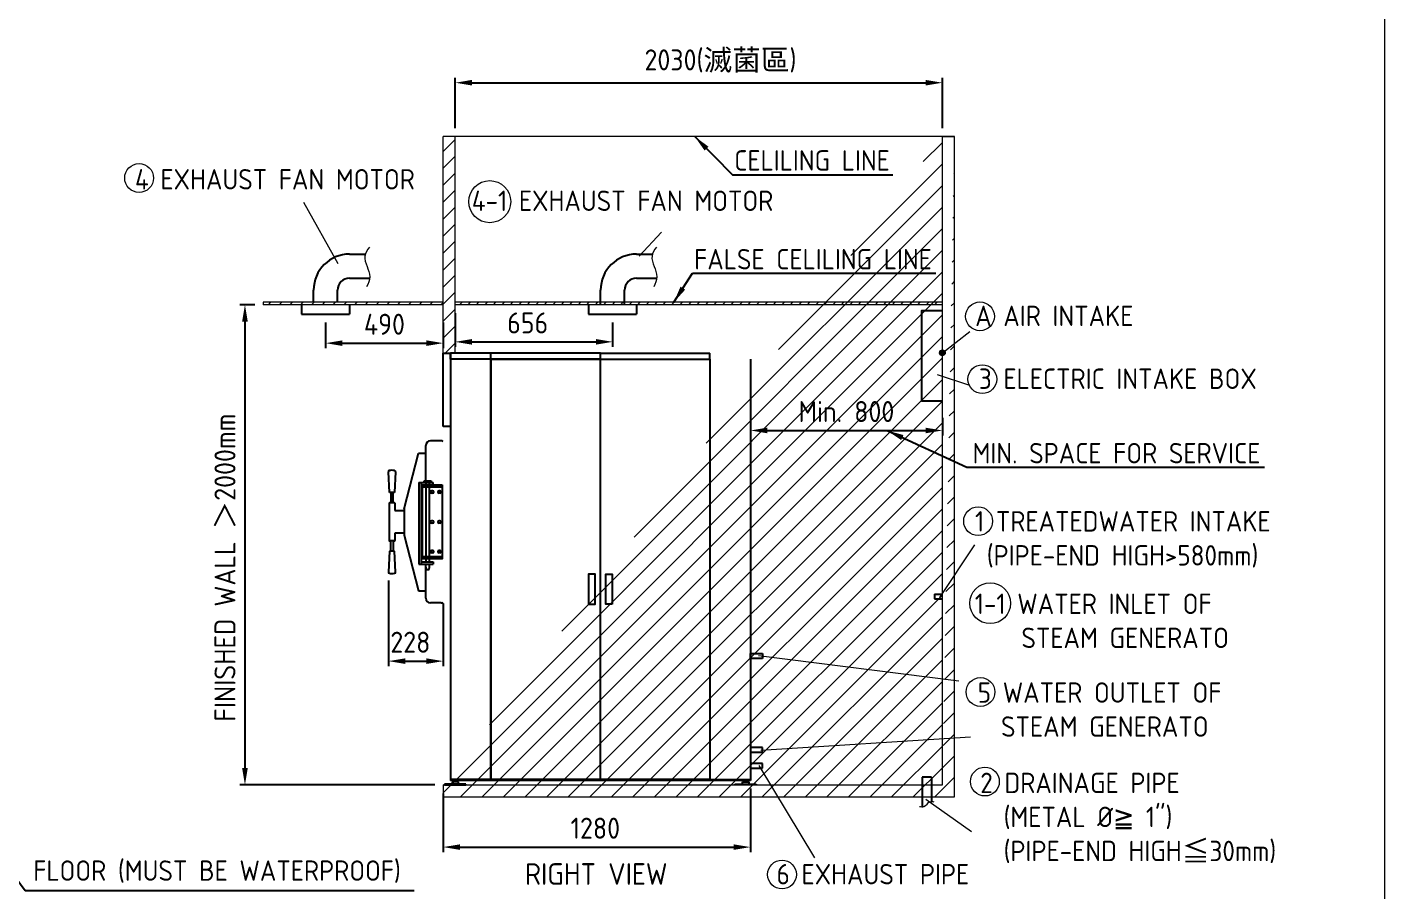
# Model space of a CAD drawing. Header units: millimetres. Extents: x -7990 to 28333, y -89 to 15902.
# Drawn here: x 22676 to 28333, y 2112 to 5709 of the extents above; entities that cross this region are included whole.
import ezdxf

# ---------------------------------------------------------------- set-up
doc = ezdxf.new("R2010")
doc.units = ezdxf.units.MM
doc.header["$MEASUREMENT"] = 0
doc.linetypes.add('HIDDEN', pattern=[9.525, 6.35, -3.175])
doc.layers.get('0').update_dxf_attribs({"lineweight": 25})
for name, color, linetype, lineweight in [('D', 3, 'Continuous', 13), ('F', 7, 'Continuous', 15), ('H', 2, 'HIDDEN', 15), ('S', 4, 'Continuous', 15)]:
    doc.layers.add(name, color=color, linetype=linetype, lineweight=lineweight)
doc.styles.get("Standard").update_dxf_attribs({"font": 'KAIU.TTF'})
doc.styles.add('STU25', font='isocp2.shx')
doc.dimstyles.new('STU25', dxfattribs={"dimscale": 35, "dimtxt": 2.5, "dimasz": 2, "dimexe": 0.6, "dimexo": 1, "dimgap": 1, "dimtad": 1, "dimdsep": 46, "dimtxsty": 'STU25', "dimcen": 2, "dimazin": 2, "dimtfac": 1, "dimtmove": 0, "dimatfit": 3, "dimfxl": 0, "dimtolj": 1, "dimtzin": 0, "dimarcsym": 0})
doc.dimstyles.new('STU25$7', dxfattribs={"dimscale": 35, "dimtxt": 2.5, "dimasz": 2, "dimexe": 1.25, "dimexo": 0.625, "dimgap": 1, "dimtad": 0, "dimdec": 4, "dimdsep": 46, "dimtxsty": 'STU25', "dimcen": 2.5, "dimazin": 2, "dimtfac": 1, "dimtdec": 4, "dimtmove": 0, "dimatfit": 3, "dimfxl": 0, "dimtolj": 1, "dimtzin": 0, "dimarcsym": 0})

# ---------------------------------------------------------------- blocks, each defined once
blk = doc.blocks.new('*D1')
at = {"layer": 'D', "color": 0, "lineweight": -2}
for p, q in [((24459.2, 4517.8), (24459.2, 4377.2)), ((25115.2, 4478.7), (25115.2, 4377.2)), ((24529.2, 4398.2), (25045.2, 4398.2))]:
    blk.add_line(p, q, dxfattribs=at)
at = {"layer": 'D', "color": 0}
for points in [[(24529.2, 4409.9), (24529.2, 4386.5), (24459.2, 4398.2)], [(25045.2, 4386.5), (25045.2, 4409.9), (25115.2, 4398.2)]]:
    blk.add_solid(points, dxfattribs=at)
at = {"layer": 'Defpoints', "color": 0}
for p in [(24459.2, 4552.8), (25115.2, 4513.7), (25115.2, 4398.2)]:
    blk.add_point(p, dxfattribs=at)
at = {"layer": 'D', "color": 0, "insert": (24761.2, 4476.9), "char_height": 87.5, "attachment_point": 5, "style": 'STU25'}
blk.add_mtext('\\A1;656', dxfattribs=at)
blk = doc.blocks.new('*D6')
at = {"layer": 'D', "color": 0, "lineweight": -2}
for p, q in [((25689.2, 4081.3), (25689.2, 4008.1)), ((26489.2, 4081.3), (26489.2, 4008.1)), ((25759.2, 4029.1), (26419.2, 4029.1))]:
    blk.add_line(p, q, dxfattribs=at)
at = {"layer": 'D', "color": 0}
for points in [[(25759.2, 4040.7), (25759.2, 4017.4), (25689.2, 4029.1)], [(26419.2, 4017.4), (26419.2, 4040.7), (26489.2, 4029.1)]]:
    blk.add_solid(points, dxfattribs=at)
at = {"layer": 'Defpoints', "color": 0}
for p in [(25689.2, 4116.3), (26489.2, 4116.3), (26489.2, 4029.1)]:
    blk.add_point(p, dxfattribs=at)
at = {"layer": 'D', "color": 0, "insert": (26089.2, 4107.8), "char_height": 87.5, "attachment_point": 5, "style": 'STU25'}
blk.add_mtext('\\A1;{\\Fisocp2.shx;Min. 800}', dxfattribs=at)
blk = doc.blocks.new('*D7')
at = {"layer": 'D', "color": 0, "lineweight": -2}
for p, q in [((24459.2, 5287.8), (24459.2, 5498.4)), ((26489.2, 5287.8), (26489.2, 5498.4)), ((24529.2, 5477.4), (26419.2, 5477.4))]:
    blk.add_line(p, q, dxfattribs=at)
at = {"layer": 'D', "color": 0}
for points in [[(24529.2, 5489.1), (24529.2, 5465.8), (24459.2, 5477.4)], [(26419.2, 5465.8), (26419.2, 5489.1), (26489.2, 5477.4)]]:
    blk.add_solid(points, dxfattribs=at)
at = {"layer": 'Defpoints', "color": 0}
for p in [(26489.2, 5477.4), (24459.2, 5252.8), (26489.2, 5252.8)]:
    blk.add_point(p, dxfattribs=at)
at = {"layer": 'D', "color": 0, "insert": (25564.6, 5567.5), "char_height": 87.5, "attachment_point": 5, "style": 'STU25'}
blk.add_mtext('\\A1;2030({\\f標楷體|b0|i0|c136|p65;滅菌區})', dxfattribs=at)
blk = doc.blocks.new('*D10')
at = {"layer": 'D', "color": 0, "lineweight": -2}
for p, q in [((24409.2, 2517.8), (24409.2, 2273)), ((25689.2, 2537.8), (25689.2, 2273)), ((24479.2, 2294), (25619.2, 2294))]:
    blk.add_line(p, q, dxfattribs=at)
at = {"layer": 'D', "color": 0}
for points in [[(24479.2, 2305.6), (24479.2, 2282.3), (24409.2, 2294)], [(25619.2, 2282.3), (25619.2, 2305.6), (25689.2, 2294)]]:
    blk.add_solid(points, dxfattribs=at)
at = {"layer": 'Defpoints', "color": 0}
for p in [(24409.2, 2552.8), (25689.2, 2572.8), (25689.2, 2294)]:
    blk.add_point(p, dxfattribs=at)
at = {"layer": 'D', "color": 0, "insert": (25043, 2372.7), "char_height": 87.5, "attachment_point": 5, "style": 'STU25'}
blk.add_mtext('\\A1;1280', dxfattribs=at)
blk = doc.blocks.new('*D13')
at = {"layer": 'D', "color": 0, "lineweight": -2}
for p, q in [((23919.2, 4478.7), (23919.2, 4371.8)), ((24409.2, 4478.7), (24409.2, 4371.8)), ((23989.2, 4392.8), (24339.2, 4392.8))]:
    blk.add_line(p, q, dxfattribs=at)
at = {"layer": 'D', "color": 0}
for points in [[(23989.2, 4404.4), (23989.2, 4381.1), (23919.2, 4392.8)], [(24339.2, 4381.1), (24339.2, 4404.4), (24409.2, 4392.8)]]:
    blk.add_solid(points, dxfattribs=at)
at = {"layer": 'Defpoints', "color": 0}
for p in [(23919.2, 4513.7), (24409.2, 4513.7), (24409.2, 4392.8)]:
    blk.add_point(p, dxfattribs=at)
at = {"layer": 'D', "color": 0, "insert": (24164.2, 4471.5), "char_height": 87.5, "attachment_point": 5, "style": 'STU25'}
blk.add_mtext('\\A1;490', dxfattribs=at)
blk = doc.blocks.new('*D15')
at = {"layer": 'D', "color": 0, "lineweight": -2}
for p, q in [((24180.7, 3404.3), (24180.7, 3047.5)), ((24409.2, 3308.8), (24409.2, 3047.5)), ((24250.7, 3068.5), (24339.2, 3068.5))]:
    blk.add_line(p, q, dxfattribs=at)
at = {"layer": 'D', "color": 0}
for points in [[(24250.7, 3080.1), (24250.7, 3056.8), (24180.7, 3068.5)], [(24339.2, 3056.8), (24339.2, 3080.1), (24409.2, 3068.5)]]:
    blk.add_solid(points, dxfattribs=at)
at = {"layer": 'Defpoints', "color": 0}
for p in [(24180.7, 3439.3), (24409.2, 3343.8), (24409.2, 3068.5)]:
    blk.add_point(p, dxfattribs=at)
at = {"layer": 'D', "color": 0, "insert": (24272.3, 3147.2), "char_height": 87.5, "attachment_point": 5, "style": 'STU25'}
blk.add_mtext('\\A1;228', dxfattribs=at)
blk = doc.blocks.new('外箱組面板側面')
for p, q in [((3566.1, -6862.1), (3566.1, -6557.1)), ((3566.1, -6557.1), (3596.1, -6557.1)), ((3596.1, -6557.1), (3596.1, -6862.1)), ((3764.6, -6557.1), (3596.1, -6557.1)), ((3596.1, -6582.1), (3596.1, -6557.1)), ((3764.6, -6582.1), (3764.6, -6557.1)), ((4677.6, -6582.1), (4677.6, -6557.1)), ((3764.6, -6582.1), (3596.1, -6582.1)), ((3596.1, -6862.1), (3566.1, -6862.1))]:
    blk.add_line(p, q)
at = {"color": 0}
for p, q in [((4221.1, -6557.1), (3764.6, -6557.1)), ((3764.6, -6582.1), (3764.6, -6557.1)), ((4221.1, -6557.1), (4677.6, -6557.1)), ((4221.1, -6582.1), (4221.1, -6557.1)), ((4221.1, -6582.1), (4221.1, -6557.1)), ((4221.1, -6582.1), (3764.6, -6582.1)), ((4221.1, -6582.1), (4677.6, -6582.1))]:
    blk.add_line(p, q, dxfattribs=at)
blk = doc.blocks.new('*D20')
at = {"layer": 'D', "color": 0, "lineweight": -2}
for p, q in [((23624.2, 4552.8), (23562, 4552.8)), ((23583, 4482.8), (23583, 2622.8)), ((24374.2, 2552.8), (23562, 2552.8))]:
    blk.add_line(p, q, dxfattribs=at)
at = {"layer": 'D', "color": 0}
for points in [[(23594.7, 4482.8), (23571.3, 4482.8), (23583, 4552.8)], [(23571.3, 2622.8), (23594.7, 2622.8), (23583, 2552.8)]]:
    blk.add_solid(points, dxfattribs=at)
at = {"layer": 'Defpoints', "color": 0}
for p in [(23659.2, 4552.8), (23583, 2552.8), (24409.2, 2552.8)]:
    blk.add_point(p, dxfattribs=at)
at = {"layer": 'D', "color": 0, "insert": (23456.1, 2816.3), "char_height": 87.5, "attachment_point": 1, "rotation": 90, "style": 'STU25'}
blk.add_mtext('\\A1;{\\Fisocp2.shx;FINISHED WALL \\f新細明體|b0|i0|c136|p16;＞\\Fisocp2.shx;2000mm}', dxfattribs=at)

msp = doc.modelspace()

# ---------------------------------------------------------------- hatches: boundary and pattern name
msp.add_hatch(color=256).paths.add_polyline_path([(26499.923, 4352.835, 1), (26478.401, 4352.835, 1)])
at = {"layer": 'H', "ltscale": 5}
h = msp.add_hatch(dxfattribs=at)
h.set_pattern_fill('ANSI31', color=256, scale=20, style=0)
h.set_pattern_definition([(45, (255622.53, 22069.125), (-44.90128, 44.90128), [])])
h.paths.add_polyline_path([(26489.162, 5252.835), (26539.162, 5252.835)], flags=16)
h.paths.add_polyline_path([(26489.162, 5252.835), (26539.162, 5252.835)], flags=16)
h.paths.add_polyline_path([(26489.162, 5252.835), (26539.162, 5252.835)], flags=0)
h.paths.add_polyline_path([(26489.162, 5252.835), (26539.162, 5252.835)], flags=0)
h.paths.add_polyline_path([(26489.162, 5252.835), (26539.162, 5252.835)], flags=0)
h.paths.add_polyline_path([(26489.162, 5252.835), (26539.162, 5252.835)], flags=0)
h.paths.add_polyline_path([(26489.162, 5252.835), (26539.162, 5252.835)], flags=0)
h.paths.add_polyline_path([(26489.162, 5252.835), (26539.162, 5252.835)], flags=0)
h.paths.add_polyline_path([(26489.162, 5252.835), (26539.162, 5252.835)], flags=0)
h.paths.add_polyline_path([(26489.162, 5252.835), (26539.162, 5252.835)], flags=0)
h.paths.add_polyline_path([(26489.162, 5252.835), (26539.162, 5252.835)], flags=0)
h.paths.add_polyline_path([(26489.162, 5252.835), (26539.162, 5252.835)], flags=0)
h.paths.add_polyline_path([(26489.162, 5252.835), (26539.162, 5252.835)], flags=0)
h.paths.add_polyline_path([(26489.162, 5252.835), (26539.162, 5252.835)], flags=0)
h.paths.add_polyline_path([(26489.162, 5252.835), (26539.162, 5252.835)], flags=0)
h.paths.add_polyline_path([(26489.162, 5252.835), (26539.162, 5252.835)], flags=0)
h.paths.add_polyline_path([(26489.162, 5252.835), (26539.162, 5252.835)], flags=0)
h.paths.add_polyline_path([(26489.162, 5252.835), (26539.162, 5252.835)], flags=0)
h.paths.add_polyline_path([(26489.162, 5252.835), (26539.162, 5252.835)], flags=0)
h.paths.add_polyline_path([(26489.162, 5252.835), (26539.162, 5252.835)], flags=0)
h.paths.add_polyline_path([(26489.162, 5252.835), (26539.162, 5252.835)], flags=0)
edge = h.paths.add_edge_path()
edge.add_line((26539.162, 2502.835), (26539.162, 5252.835))
edge.add_line((26489.162, 2552.835), (26489.162, 5252.835))
edge.add_line((24409.162, 2502.835), (26539.162, 2502.835))
edge.add_line((24409.162, 2552.835), (26489.162, 2552.835))
edge.add_line((24409.162, 2552.835), (24409.162, 2502.835))
h = msp.add_hatch(dxfattribs=at)
h.set_pattern_fill('ANSI31', color=256, scale=400, style=0)
h.set_pattern_definition([(45, (238948.806, 22872.686), (-35.355339, 35.355339), [])])
h.paths.add_polyline_path([(24409.162, 4350.835), (24459.162, 4350.835), (24459.162, 5252.835), (24409.162, 5252.835)])
at = {"layer": 'H'}
h = msp.add_hatch(dxfattribs=at)
h.set_pattern_fill('ANSI31', color=256, scale=10, style=0)
h.set_pattern_definition([(45, (238785.29, 23168.765), (-22.4506403, 22.4506403), [])])
h.paths.add_polyline_path([(24408.432, 4562.835), (23658.432, 4562.835), (23658.432, 4552.835), (24408.432, 4552.835)])
h = msp.add_hatch(dxfattribs=at)
h.set_pattern_fill('ANSI31', color=256, scale=200, style=0)
h.set_pattern_definition([(45, (238948.806, 22872.686), (-17.6776695, 17.6776695), [])])
h.paths.add_polyline_path([(26489.162, 4562.835), (24459.162, 4562.835), (24459.162, 4552.835), (26489.162, 4552.835)])

# ---------------------------------------------------------------- linework, layer by layer
for p, q in [((24019.162, 4763.583), (24085.082, 4763.583)), ((25215.162, 4763.583), (25281.082, 4763.583)), ((24019.162, 4663.583), (24102.456, 4663.583)), ((25215.162, 4663.583), (25298.456, 4663.583)), ((23869.162, 4562.835), (23869.162, 4613.583)), ((23969.162, 4562.835), (23969.162, 4613.583)), ((25065.162, 4552.835), (25065.162, 4613.583)), ((25165.162, 4552.835), (25165.162, 4613.583)), ((23819.162, 4552.835), (23819.162, 4513.692)), ((24019.162, 4552.835), (24019.162, 4513.692)), ((25015.162, 4552.835), (25015.162, 4513.692)), ((25215.162, 4552.835), (25215.162, 4513.692)), ((23819.162, 4513.692), (24019.162, 4513.692)), ((25015.162, 4513.692), (25215.162, 4513.692)), ((24439.162, 4325.835), (24439.162, 2570.835)), ((24607.662, 2575.835), (24607.662, 4325.835)), ((24608.662, 2575.835), (24608.662, 4325.835)), ((24608.662, 4325.835), (25063.662, 4325.835)), ((25063.662, 4325.835), (25063.662, 2575.835)), ((25064.662, 2575.835), (25064.662, 4325.835)), ((25064.662, 4325.835), (25519.662, 4325.835)), ((25519.662, 4325.835), (25519.662, 2575.835)), ((25520.662, 4325.835), (25520.662, 2575.835)), ((25689.162, 4325.835), (25689.162, 2570.835)), ((24336.162, 3819.335), (24336.162, 3965.835)), ((24400.162, 3985.835), (24356.162, 3985.835)), ((24246.962, 3703.335), (24305.999, 3935.035)), ((24305.999, 3935.035), (24336.162, 3935.035)), ((24185.212, 3770.322), (24180.712, 3857.322)), ((24210.712, 3857.322), (24206.212, 3770.322)), ((24307.162, 3812.335), (24307.162, 3472.335)), ((24307.162, 3812.335), (24366.662, 3812.335)), ((24317.162, 3812.335), (24317.162, 3472.335)), ((24317.162, 3802.335), (24366.662, 3802.335)), ((24317.162, 3802.335), (24317.162, 3802.335)), ((24321.662, 3792.335), (24321.662, 3504.335)), ((24329.162, 3818.835), (24329.662, 3819.335)), ((24329.162, 3812.835), (24329.162, 3818.835)), ((24329.662, 3812.335), (24329.162, 3812.835)), ((24329.662, 3819.335), (24358.662, 3819.335)), ((24358.662, 3812.335), (24329.662, 3812.335)), ((24336.162, 3812.335), (24336.162, 3504.335)), ((24352.162, 3504.335), (24352.162, 3812.335)), ((24352.162, 3504.335), (24352.162, 3802.335)), ((24358.662, 3819.335), (24359.162, 3818.835)), ((24359.162, 3812.835), (24358.662, 3812.335)), ((24359.162, 3818.835), (24359.162, 3812.835)), ((24366.662, 3802.335), (24366.662, 3812.335)), ((24404.162, 3802.335), (24404.162, 3494.335)), ((24206.212, 3770.322), (24185.212, 3770.322)), ((24190.962, 3770.322), (24190.962, 3727.085)), ((24200.462, 3727.085), (24200.462, 3770.322)), ((24364.662, 3777.335), (24361.662, 3777.335)), ((24364.662, 3767.335), (24361.662, 3767.335)), ((24394.662, 3777.335), (24391.662, 3777.335)), ((24394.662, 3767.335), (24391.662, 3767.335)), ((24184.212, 3726.085), (24184.212, 3570.585)), ((24206.212, 3727.085), (24185.212, 3727.085)), ((24207.212, 3726.085), (24207.212, 3695.835)), ((24207.212, 3695.835), (24246.962, 3695.835)), ((24246.962, 3703.335), (24246.962, 3593.335)), ((24364.662, 3653.335), (24361.662, 3653.335)), ((24364.662, 3643.335), (24361.662, 3643.335)), ((24394.662, 3653.335), (24391.662, 3653.335)), ((24394.662, 3643.335), (24391.662, 3643.335)), ((24206.212, 3569.585), (24185.212, 3569.585)), ((24190.962, 3526.348), (24190.962, 3569.585)), ((24200.462, 3569.585), (24200.462, 3526.348)), ((24246.962, 3600.835), (24207.212, 3600.835)), ((24207.212, 3600.835), (24207.212, 3570.585)), ((24246.962, 3593.335), (24305.999, 3361.635)), ((24185.212, 3526.348), (24180.712, 3439.348)), ((24206.212, 3526.348), (24185.212, 3526.348)), ((24210.712, 3439.348), (24206.212, 3526.348)), ((24364.662, 3529.335), (24361.662, 3529.335)), ((24364.662, 3519.335), (24361.662, 3519.335)), ((24394.662, 3529.335), (24391.662, 3529.335)), ((24394.662, 3519.335), (24391.662, 3519.335)), ((24307.162, 3472.335), (24366.662, 3472.335)), ((24317.162, 3482.335), (24366.662, 3482.335)), ((24317.162, 3482.335), (24317.162, 3482.335)), ((24317.162, 3482.335), (24317.162, 3482.335)), ((24336.162, 3494.335), (24336.162, 3482.335)), ((24336.162, 3330.835), (24336.162, 3472.335)), ((24336.162, 3460.335), (24338.162, 3450.335)), ((24350.162, 3450.335), (24352.162, 3460.335)), ((24352.162, 3482.335), (24352.162, 3494.335)), ((24404.162, 3494.335), (24352.162, 3494.335)), ((24352.162, 3460.335), (24352.162, 3472.335)), ((24366.662, 3482.335), (24366.662, 3472.335)), ((24338.162, 3450.335), (24350.162, 3450.335)), ((24305.999, 3361.635), (24336.162, 3361.635)), ((26456.787, 3347.368), (26489.162, 3347.368)), ((26456.787, 3347.368), (26456.787, 3327.368)), ((24400.162, 3310.835), (24356.162, 3310.835)), ((26456.787, 3327.368), (26489.162, 3327.368)), ((25689.162, 3079.721), (25689.162, 3099.721)), ((25689.162, 3099.721), (25739.162, 3099.721)), ((25739.162, 3079.721), (25689.162, 3079.721)), ((25739.162, 3099.721), (25739.162, 3079.721)), ((25739.162, 2708.721), (25689.162, 2708.721)), ((25689.162, 2688.721), (25739.162, 2688.721)), ((25739.162, 2688.721), (25739.162, 2708.721)), ((25739.162, 2642.835), (25689.162, 2642.835)), ((25689.162, 2622.835), (25739.162, 2622.835)), ((25739.162, 2622.835), (25739.162, 2642.835)), ((24503.662, 2555.835), (24414.662, 2555.835)), ((24414.662, 2555.835), (24414.662, 2552.835)), ((24414.662, 2552.835), (24503.662, 2552.835)), ((24607.662, 2575.835), (24439.162, 2575.835)), ((25689.162, 2570.835), (24439.162, 2570.835)), ((24445.883, 2559.116), (24442.602, 2555.835)), ((24445.883, 2565.835), (24445.883, 2555.835)), ((24472.441, 2565.835), (24445.883, 2565.835)), ((24451.262, 2570.835), (24451.262, 2565.835)), ((24467.062, 2565.835), (24467.062, 2570.835)), ((24472.441, 2555.835), (24472.441, 2565.835)), ((24472.441, 2559.116), (24475.722, 2555.835)), ((24503.662, 2552.835), (24503.662, 2555.835)), ((25063.662, 2575.835), (24608.662, 2575.835)), ((25519.662, 2575.835), (25064.662, 2575.835)), ((25519.662, 2575.835), (25689.162, 2575.835)), ((25624.662, 2552.835), (25624.662, 2555.835)), ((25624.662, 2555.835), (25713.662, 2555.835)), ((25713.662, 2552.835), (25624.662, 2552.835)), ((25655.883, 2559.116), (25652.602, 2555.835)), ((25655.883, 2555.835), (25655.883, 2565.835)), ((25655.883, 2565.835), (25682.441, 2565.835)), ((25661.262, 2565.835), (25661.262, 2570.835)), ((25677.062, 2570.835), (25677.062, 2565.835)), ((25682.441, 2565.835), (25682.441, 2555.835)), ((25682.441, 2559.116), (25685.722, 2555.835)), ((25713.662, 2555.835), (25713.662, 2552.835)), ((26444.162, 2585.21), (26404.162, 2585.21)), ((26404.162, 2585.21), (26404.162, 2461.953)), ((26444.162, 2585.21), (26444.162, 2483.786))]:
    msp.add_line(p, q)
msp.add_lwpolyline([(26489.162, 4526.705), (26401.576, 4526.705), (26401.576, 4152.835), (26489.162, 4152.835)])
for points in [[(24404.162, 3802.335), (24404.162, 3792.335), (24321.662, 3792.335), (24321.662, 3802.335)], [(24404.162, 3504.335), (24404.162, 3494.335), (24321.662, 3494.335), (24321.662, 3504.335)], [(25014.662, 3305.835), (25041.662, 3305.835), (25041.662, 3430.835), (25014.662, 3430.835)], [(25113.662, 3305.835), (25086.662, 3305.835), (25086.662, 3430.835), (25113.662, 3430.835)]]:
    msp.add_lwpolyline(points, close=True)
msp.add_circle((26489.162, 4352.835), 10.761)
for centre, radius, start, end in [((24019.162, 4613.583), 150, 90, 180), ((25215.162, 4613.583), 150, 90, 180), ((24019.162, 4613.583), 50, 90, 180), ((25215.162, 4613.583), 50, 90, 180), ((24356.162, 3965.835), 20, 90, 180), ((24400.162, 3965.835), 20, 63.256316, 90), ((24185.719, 3857.322), 5.007, 101.352885, 180), ((24195.712, 3807.55), 55.773, 78.647115, 101.352885), ((24205.705, 3857.322), 5.007, 354.078128, 78.647115), ((24361.662, 3772.335), 5, 90, 270), ((24364.662, 3772.335), 5, 270, 90), ((24391.662, 3772.335), 5, 90, 270), ((24394.662, 3772.335), 5, 270, 90), ((24185.212, 3726.085), 1, 90, 180), ((24206.212, 3726.085), 1, 0, 90), ((24361.662, 3648.335), 5, 90, 270), ((24364.662, 3648.335), 5, 270, 90), ((24391.662, 3648.335), 5, 90, 270), ((24394.662, 3648.335), 5, 270, 90), ((24185.212, 3570.585), 1, 180, 270), ((24206.212, 3570.585), 1, 270, 0), ((24361.662, 3524.335), 5, 90, 270), ((24364.662, 3524.335), 5, 270, 90), ((24391.662, 3524.335), 5, 90, 270), ((24394.662, 3524.335), 5, 270, 90), ((24185.719, 3439.348), 5.007, 180, 258.647115), ((24195.712, 3489.12), 55.773, 258.647115, 281.352885), ((24205.705, 3439.348), 5.007, 281.352885, 5.921872), ((24356.162, 3330.835), 20, 180, 270), ((24400.162, 3330.835), 20, 270, 296.743684)]:
    msp.add_arc(centre, radius, start, end)
at = {"layer": 'D'}
for p, q in [((23971.874, 4723), (23829.037, 4978.843)), ((25225.512, 4755.632), (25318.582, 4855.194)), ((26489.162, 4352.835), (26603.241, 4441.169)), ((26466.729, 4262.516), (26598.442, 4219.196)), ((26478.425, 3333.694), (26623.93, 3552.592)), ((25723.302, 3091.305), (26558.29, 2986.568)), ((25733.108, 2698.232), (26605.753, 2753.806)), ((25724.645, 2633.218), (25956.091, 2249.55)), ((26420.631, 2494.006), (26610.323, 2359.374))]:
    msp.add_line(p, q, dxfattribs=at)
for centre, radius in [((23141.978, 5080.36), 60), ((24603.064, 4982.036), 87.5), ((26645.602, 4504.303), 60), ((26655.557, 4242.978), 60), ((26637.915, 3651.289), 60), ((26688.044, 3309.608), 85), ((26647.802, 2940), 60), ((26666.258, 2566.878), 60), ((25820.887, 2179.68), 60)]:
    msp.add_circle(centre, radius, dxfattribs=at)
for points in [[(24101.397, 4793.16), (24083.135, 4755.256), (24102.801, 4668.918), (24090.158, 4626.802)], [(25297.397, 4793.16), (25279.135, 4755.256), (25298.801, 4668.918), (25286.158, 4626.802)], [(26393.498, 2463.093), (26411.827, 2463.093), (26438.233, 2482.962), (26453.455, 2482.962)]]:
    msp.add_spline(points, degree=3, dxfattribs=at)
at = {"layer": 'F', "color": 6}
msp.add_lwpolyline([(15147.693, 9181.415), (15147.693, -88.585), (28332.693, -88.585), (28332.693, 9181.415)], close=True, dxfattribs=at)
msp.add_lwpolyline([(15147.693, 9181.415), (15147.693, -88.585), (28332.693, -88.585), (28332.693, 9181.415)], close=True, dxfattribs=at)
at = {"layer": 'H'}
msp.add_line((24409.162, 4350.835), (24459.162, 4350.835), dxfattribs=at)
at = {"layer": 'S'}
for p, q in [((26489.162, 5252.835), (24409.162, 5252.835)), ((24409.162, 4350.835), (24409.162, 5252.835)), ((24459.162, 4350.835), (24459.162, 5252.835)), ((26489.162, 2552.835), (26489.162, 5252.835)), ((26539.162, 5252.835), (26489.162, 5252.835)), ((26489.162, 5252.835), (26539.162, 5252.835)), ((26539.162, 2502.835), (26539.162, 5252.835)), ((23659.162, 4562.835), (23659.162, 4552.835)), ((24409.162, 4562.835), (23659.162, 4562.835)), ((24409.162, 4552.835), (23659.162, 4552.835)), ((24409.162, 4552.835), (24409.162, 4562.835)), ((26489.162, 4562.835), (24459.162, 4562.835)), ((26489.162, 4552.835), (24459.162, 4552.835)), ((26489.162, 4552.22), (26489.162, 4562.835)), ((24409.162, 2552.835), (26489.162, 2552.835)), ((24409.162, 2552.835), (24409.162, 2502.835)), ((24409.162, 2502.835), (26539.162, 2502.835))]:
    msp.add_line(p, q, dxfattribs=at)

# ---------------------------------------------------------------- block references
msp.add_blockref('外箱組面板側面', (20843.069, 10907.959))

# ---------------------------------------------------------------- texts
at = {"layer": 'D', "color": 11, "char_height": 85, "attachment_point": 1}
for s, insert in [('{\\Fisocp.shx;\\C3;CELILING LINE}', (25621.849, 5196.259)), ('{\\Fisocp2.shx;\\C3;4 EXHAUST FAN MOTOR}', (23124.903, 5117.663)), ('{\\Fisocp2.shx;\\C3;4-1 EXHAUST FAN MOTOR}', (24528.318, 5028.235)), ('{\\Fisocp2.shx;\\C3;FALSE CELILING LINE}', (25454.751, 4784.954)), ('{\\Fisocp2.shx;\\C3;A AIR INTAKE}', (26625.676, 4548.949)), ('{\\Fisocp2.shx;\\C3;3 ELECTRIC INTAKE BOX}', (26641.182, 4287.087)), ('{\\Fisocp2.shx;\\C3;MIN. SPACE FOR SERVICE}', (26614.731, 3977.016)), ('{\\Fisocp2.shx;\\C3;1-1 WATER INLET OF \\P    STEAM GENERATO}', (26624.092, 3349.657)), ('{\\Fisocp2.shx;\\C3;5 WATER OUTLET OF \\P  STEAM GENERATO}', (26636.403, 2980.126)), ('{\\Fisocp2.shx;\\C3;2 DRAINAGE PIPE \\P  (METAL %%C\\f新細明體|b0|i0|c136|p18;≧\\Fisocp2.shx; 1")\\P  (PIPE-END HIGH\\f標楷體|b0|i0|c136|p65;≦\\Fisocp2.shx;30mm)}', (26646.93, 2603.823)), ('{\\Fisocp2.shx;\\C3;FLOOR (MUST BE WATERPROOF)}', (22700.955, 2238.524)), ('{\\Fisocp2.shx;\\C3;6 EXHAUST PIPE}', (25798.173, 2223.621))]:
    msp.add_mtext(s, dxfattribs=dict(at, insert=insert))
at = {"layer": 'D', "color": 11, "insert": (26625.235, 3693.185), "char_height": 85, "attachment_point": 1, "style": 'STU25'}
msp.add_mtext('{\\C3;1 TREATEDWATER INTAKE\\P (PIPE-END HIGH>580mm)}', dxfattribs=at)
at = {"layer": 'D', "insert": (24749.961, 2226.941), "char_height": 90, "attachment_point": 1}
msp.add_mtext('{\\Fisocp2.shx;\\C11;RIGHT VIEW}', dxfattribs=at)

# ---------------------------------------------------------------- dimensions: what is measured, and where the dimension line sits
at = {"layer": 'D'}
for base, p1, p2, text, picture, middle in [((26489.162, 5477.436), (24459.162, 5252.835), (26489.162, 5252.835), '<>({\\f標楷體|b0|i0|c136|p65;滅菌區})', '*D7', (25564.599, 5477.436)), ((26489.162, 4029.062), (25689.162, 4116.3), (26489.162, 4116.3), '{\\Fisocp2.shx;Min. <>}', '*D6', (26089.162, 4029.062))]:
    dim = msp.add_linear_dim(base=base, p1=p1, p2=p2, text=text, dimstyle='STU25', dxfattribs=at)
    dim.commit()
    dim.dimension.update_dxf_attribs({"geometry": picture, "text_midpoint": middle, "dimtype": 160})
dim = msp.add_linear_dim(base=(23583.006, 2552.835), p1=(23659.162, 4552.835), p2=(24409.162, 2552.835), angle=90, text='{\\Fisocp2.shx;FINISHED WALL \\f新細明體|b0|i0|c136|p16;＞\\Fisocp2.shx;<>mm}', dimstyle='STU25', dxfattribs=at)
dim.commit()
dim.dimension.update_dxf_attribs({"geometry": '*D20', "text_midpoint": (23583.006, 3480.784), "dimtype": 160})
for base, p1, p2, picture, middle in [((24409.162, 4392.773), (23919.162, 4513.692), (24409.162, 4513.692), '*D13', (24164.162, 4392.773)), ((25115.162, 4398.195), (24459.162, 4552.835), (25115.162, 4513.692), '*D1', (24761.162, 4398.195)), ((25689.162, 2293.979), (24409.162, 2552.835), (25689.162, 2572.835), '*D10', (25043.012, 2293.979))]:
    dim = msp.add_linear_dim(base=base, p1=p1, p2=p2, dimstyle='STU25', dxfattribs=at)
    dim.commit()
    dim.dimension.update_dxf_attribs({"geometry": picture, "text_midpoint": middle, "dimtype": 160})
dim = msp.add_linear_dim(base=(24409.162, 3068.482), p1=(24180.712, 3439.348), p2=(24409.162, 3343.835), dimstyle='STU25', override={"dimdec": 0}, dxfattribs=at)
dim.commit()
dim.dimension.update_dxf_attribs({"geometry": '*D15', "text_midpoint": (24272.287, 3068.482), "dimtype": 160})

# ---------------------------------------------------------------- leaders
for points in [[(25457.399, 5252.835), (25613.864, 5093.823), (26282.217, 5093.823)], [(25369.736, 4562.835), (25447.412, 4683.693), (26461.151, 4683.693)], [(26258.569, 4028.616), (26591.015, 3876.904), (27831.22, 3876.904)], [(22341.771, 2552.835), (22667.436, 2112.787), (24288.319, 2112.787)]]:
    msp.add_leader(points, dimstyle='STU25$7', override={"dimgap": 1, "dimtad": 0}, dxfattribs=at)

doc.saveas('drawing.dxf')
